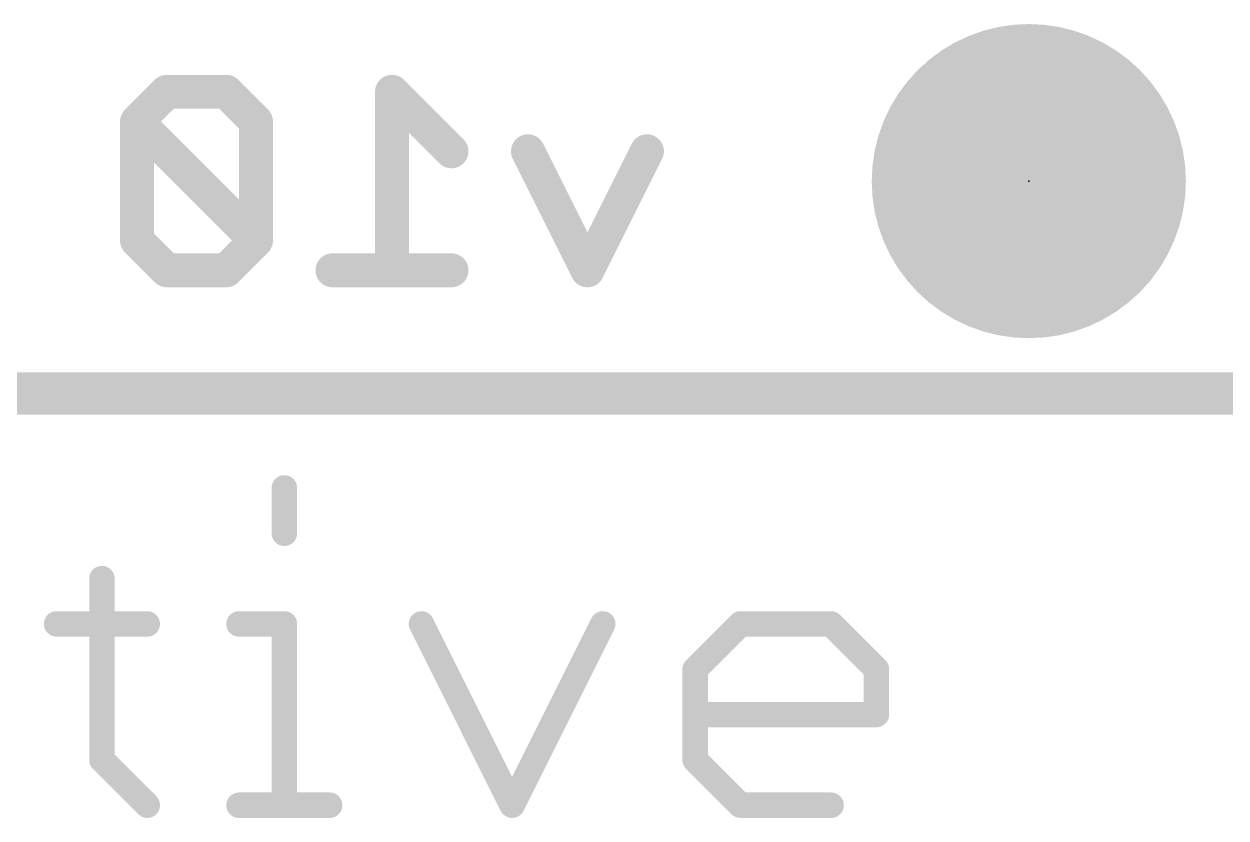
# Model space of a CAD drawing. Extents: x -36 to 72, y -11 to 34.
# Drawn here: x 0.34 to 7.53, y -2.54 to 2.21 of the extents above; entities that cross this region are included whole.
import ezdxf

# ---------------------------------------------------------------- set-up
doc = ezdxf.new("R2010")
doc.units = 0
for name, color, linetype in [('1', 12, 'CONTINUOUS'), ('16', 132, 'CONTINUOUS'), ('17', 110, 'CONTINUOUS'), ('20', 53, 'CONTINUOUS'), ('23', 53, 'CONTINUOUS'), ('51', 53, 'CONTINUOUS')]:
    doc.layers.add(name, color=color, linetype=linetype)

# ---------------------------------------------------------------- blocks, each defined once
blk = doc.blocks.new('RECT')
blk.add_solid([(-0.5, -0.5), (0.5, -0.5), (-0.5, 0.5), (0.5, 0.5)])
blk = doc.blocks.new('ROUNDP')
at = {"const_width": 0.5}
blk.add_lwpolyline([(0, -0.25, 1), (0, 0.25, 1), (0, -0.25)], format="xyb", dxfattribs=at)

msp = doc.modelspace()

# ---------------------------------------------------------------- linework, layer by layer
at = {"layer": '1', "const_width": 0.254}
msp.add_lwpolyline([(25.4, 0), (0, 0)], dxfattribs=at)
at = {"layer": '16'}
for points, const_width in [([(1.1928, 1.8043), (1.0149, 1.6264)], 0.2032), ([(1.5488, 1.8043), (1.1928, 1.8043)], 0.2032), ([(1.7267, 1.6264), (1.5488, 1.8043)], 0.2032), ([(2.8961, 1.4484), (2.5402, 1.8043)], 0.2032), ([(2.5402, 1.8043), (2.5402, 0.7366)], 0.2032), ([(1.0149, 1.6264), (1.0149, 0.9146)], 0.2032), ([(1.7267, 0.9146), (1.0149, 1.6264)], 0.2032), ([(1.7267, 0.9146), (1.7267, 1.6264)], 0.2032), ([(3.7096, 0.7366), (3.3537, 1.4484)], 0.2032), ([(4.0655, 1.4484), (3.7096, 0.7366)], 0.2032), ([(1.0149, 0.9146), (1.1928, 0.7366)], 0.2032), ([(1.5488, 0.7366), (1.7267, 0.9146)], 0.2032), ([(1.1928, 0.7366), (1.5488, 0.7366)], 0.2032), ([(2.8961, 0.7366), (2.1843, 0.7366)], 0.2032), ([(25.4, 0), (0, 0)], 0.254)]:
    msp.add_lwpolyline(points, dxfattribs=dict(at, const_width=const_width))
at = {"layer": '16', "const_width": 0.1016}
for points in [[(1.1928, 1.8551, 1), (1.1928, 1.7535)], [(1.2288, 1.7684, 1), (1.1569, 1.8402)], [(1.5847, 1.8402, 1), (1.5128, 1.7684)], [(1.5488, 1.7535, 1), (1.5488, 1.8551)], [(2.5761, 1.8402, 1), (2.5043, 1.7684)], [(2.591, 1.8043, 1), (2.4894, 1.8043)], [(1.0657, 1.6264, 1), (0.9641, 1.6264)], [(1.0508, 1.6623, 1), (0.979, 1.5904)], [(1.7775, 1.6264, 1), (1.6759, 1.6264)], [(0.979, 1.6623, 1), (1.0508, 1.5904)], [(1.6908, 1.5904, 1), (1.7626, 1.6623)], [(2.8602, 1.4125, 1), (2.932, 1.4843)], [(3.3991, 1.4711, 1), (3.3083, 1.4257)], [(4.1109, 1.4257, 1), (4.0201, 1.4711)], [(1.0508, 0.9505, 1), (0.979, 0.8786)], [(1.7626, 0.8786, 1), (1.6908, 0.9505)], [(0.9641, 0.9146, 1), (1.0657, 0.9146)], [(1.6759, 0.9146, 1), (1.7775, 0.9146)], [(1.6908, 0.8786, 1), (1.7626, 0.9505)], [(1.1928, 0.7874, 1), (1.1928, 0.6858)], [(1.1569, 0.7007, 1), (1.2288, 0.7725)], [(1.5128, 0.7725, 1), (1.5847, 0.7007)], [(1.5488, 0.6858, 1), (1.5488, 0.7874)], [(2.1843, 0.7874, 1), (2.1843, 0.6858)], [(2.8961, 0.6858, 1), (2.8961, 0.7874)], [(3.6642, 0.7593, 1), (3.755, 0.7139)], [(3.6642, 0.7139, 1), (3.755, 0.7593)], [(2.4894, 0.7366, 1), (2.591, 0.7366)]]:
    msp.add_lwpolyline(points, format="xyb", dxfattribs=at)
at = {"layer": '20', "const_width": 0.2032}
msp.add_lwpolyline([(25.4, 0), (0, 0)], dxfattribs=at)
at = {"layer": '23'}
msp.add_point((6.35, 1.27), dxfattribs=at)
at = {"layer": '51', "const_width": 0.1524}
for points in [[(1.8962, -0.5656), (1.8962, -0.8368)], [(0.8048, -1.108), (0.8048, -2.1926)], [(0.5336, -1.3791), (1.076, -1.3791)], [(1.6251, -1.3791), (1.8962, -1.3791)], [(1.8962, -1.3791), (1.8962, -2.4638)], [(2.7165, -1.3791), (3.2588, -2.4638)], [(3.2588, -2.4638), (3.8012, -1.3791)], [(4.3537, -1.6503), (4.6248, -1.3791)], [(4.6248, -1.3791), (5.1672, -1.3791)], [(5.1672, -1.3791), (5.4383, -1.6503)], [(4.3537, -2.1926), (4.3537, -1.6503)], [(5.4383, -1.6503), (5.4383, -1.9215)], [(5.4383, -1.9215), (4.3537, -1.9215)], [(0.8048, -2.1926), (1.076, -2.4638)], [(4.6248, -2.4638), (4.3537, -2.1926)], [(1.6251, -2.4638), (2.1674, -2.4638)], [(5.1672, -2.4638), (4.6248, -2.4638)]]:
    msp.add_lwpolyline(points, dxfattribs=at)
at = {"layer": '51', "const_width": 0.0762}
for points in [[(1.9343, -0.5656, 1), (1.8581, -0.5656)], [(1.8581, -0.8368, 1), (1.9343, -0.8368)], [(0.8429, -1.108, 1), (0.7667, -1.108)], [(0.5336, -1.341, 1), (0.5336, -1.4172)], [(1.076, -1.4172, 1), (1.076, -1.341)], [(1.6251, -1.341, 1), (1.6251, -1.4172)], [(1.9343, -1.3791, 1), (1.8581, -1.3791)], [(1.8962, -1.4172, 1), (1.8962, -1.341)], [(2.7506, -1.3621, 1), (2.6824, -1.3962)], [(3.8352, -1.3962, 1), (3.7671, -1.3621)], [(4.6248, -1.341, 1), (4.6248, -1.4172)], [(4.6518, -1.4061, 1), (4.5979, -1.3522)], [(5.1941, -1.3522, 1), (5.1402, -1.4061)], [(5.1672, -1.4172, 1), (5.1672, -1.341)], [(4.3918, -1.6503, 1), (4.3156, -1.6503)], [(5.4764, -1.6503, 1), (5.4002, -1.6503)], [(4.3267, -1.6234, 1), (4.3806, -1.6772)], [(5.4114, -1.6772, 1), (5.4653, -1.6234)], [(4.3537, -1.8834, 1), (4.3537, -1.9596)], [(5.4383, -1.9596, 1), (5.4383, -1.8834)], [(5.4002, -1.9215, 1), (5.4764, -1.9215)], [(0.8317, -2.1657, 1), (0.7779, -2.2196)], [(0.7667, -2.1926, 1), (0.8429, -2.1926)], [(4.3806, -2.1657, 1), (4.3267, -2.2196)], [(4.3156, -2.1926, 1), (4.3918, -2.1926)], [(1.049, -2.4907, 1), (1.1029, -2.4369)], [(1.6251, -2.4257, 1), (1.6251, -2.5019)], [(1.8581, -2.4638, 1), (1.9343, -2.4638)], [(2.1674, -2.5019, 1), (2.1674, -2.4257)], [(3.2248, -2.4468, 1), (3.2929, -2.4808)], [(3.2248, -2.4808, 1), (3.2929, -2.4468)], [(4.6248, -2.4257, 1), (4.6248, -2.5019)], [(4.5979, -2.4907, 1), (4.6518, -2.4369)], [(5.1672, -2.5019, 1), (5.1672, -2.4257)]]:
    msp.add_lwpolyline(points, format="xyb", dxfattribs=at)

# ---------------------------------------------------------------- block references
at = {"layer": '17', "xscale": 1.8796, "yscale": 1.8796, "rotation": 90}
msp.add_blockref('ROUNDP', (6.35, 1.27), dxfattribs=at)
msp.add_blockref('ROUNDP', (6.35, 1.27), dxfattribs=at)
at = {"layer": '51', "xscale": 0.508, "yscale": 0.508}
msp.add_blockref('RECT', (6.35, 1.27), dxfattribs=at)

doc.saveas('drawing.dxf')
